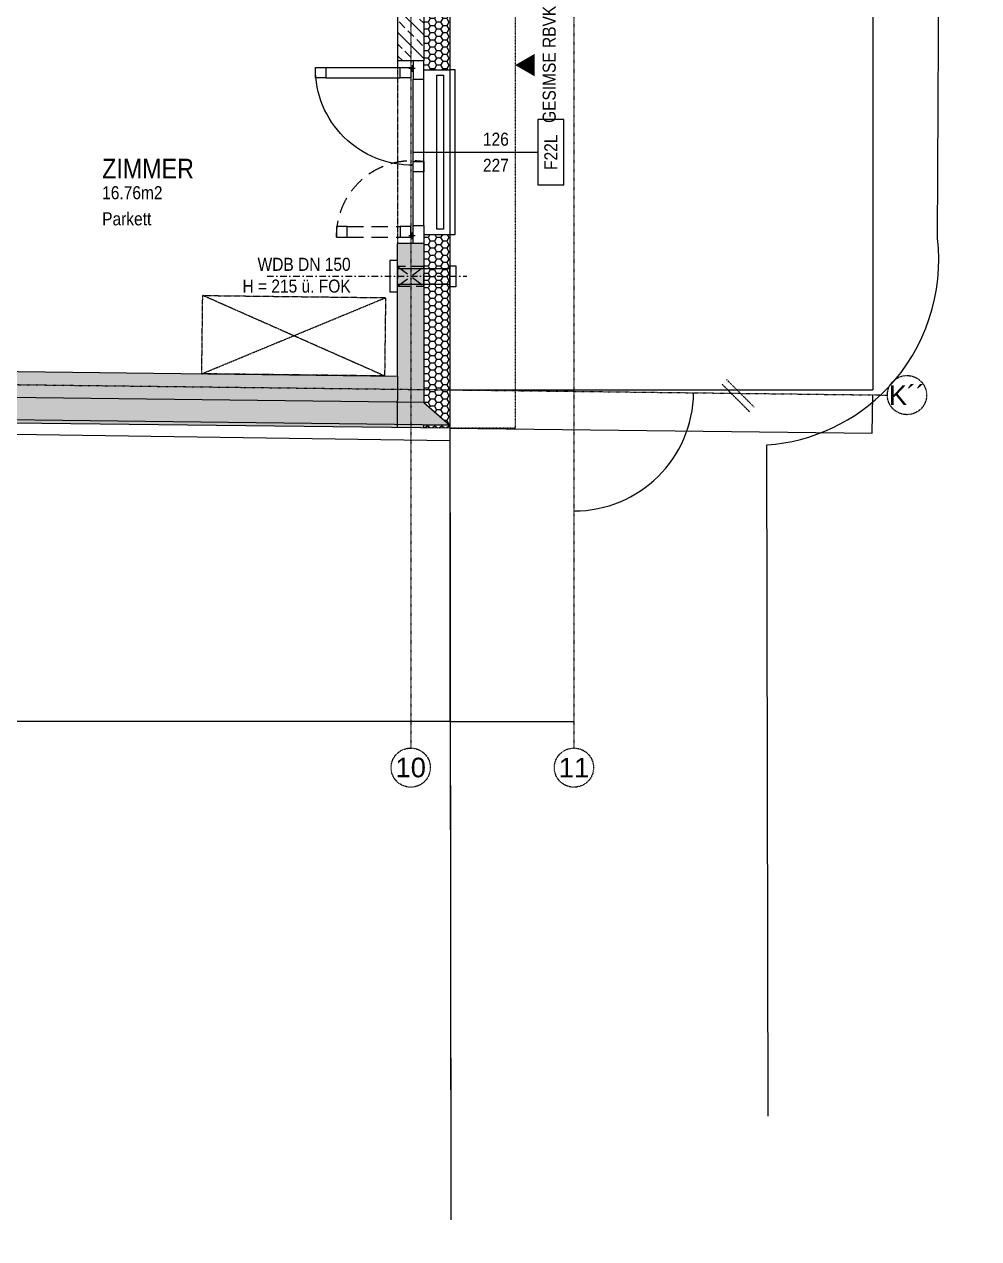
# Model space of a CAD drawing. Header units: millimetres. Extents: x -89828 to -25315, y -35442 to 69272.
# Drawn here: x -33053 to -25745, y -15653 to -6351 of the extents above; entities that cross this region are included whole.
import ezdxf
from ezdxf.enums import TextEntityAlignment as Align

# ---------------------------------------------------------------- set-up
doc = ezdxf.new("R2010")
doc.units = ezdxf.units.MM
doc.linetypes.add('HIDDEN2', pattern=[0.1875, 0.125, -0.0625])
doc.linetypes.add('STRICHPUNKT', pattern=[1, 0.5, -0.25, 0, -0.25])
for name, color, linetype in [('00-TXT---------M0', 8, 'Continuous'), ('01-BFL-G00-L04-M0', 10, 'Continuous'), ('01-SYM-G00-L04-M0', 8, 'Continuous'), ('01-TXT---------M0', 1, 'Continuous'), ('01-TXT---------PP', 1, 'Continuous'), ('01-TXT-G00-L04-M0', 1, 'Continuous'), ('02-ANS-G00-L04-M0', 8, 'Continuous'), ('02-AXO-G00-L04-M0', 8, 'STRICHPUNKT'), ('02-DIM-G00-L04-ACHSEN', 8, 'Continuous'), ('02-DIM-G00-L04-ROHBAU', 8, 'Continuous'), ('02-FIL-G00-L04-LILA', 223, 'Continuous'), ('02-FIL-G00-L04-STB', 8, 'Continuous'), ('02-HID-G00-L04-M0', 8, 'HIDDEN2'), ('02-TWA---------M0', 4, 'Continuous'), ('02-TWA-G00-L04-M0', 4, 'Continuous'), ('02-TWB-G00-L04-M0', 5, 'Continuous'), ('02-WDA---------M0', 8, 'Continuous'), ('02-WDA-G00-L04-M0', 8, 'Continuous'), ('04-HLP---------M0', 8, 'HIDDEN2'), ('04-STO---------M0', 1, 'Continuous'), ('04-SYM---------EP', 8, 'Continuous'), ('04-SYM-G00-L04-EP', 8, 'Continuous'), ('04-TXT---------EP', 8, 'Continuous'), ('04-TXT-G00-L04-M0', 8, 'Continuous'), ('04-TXT-G00-L04-POS', 8, 'Continuous'), ('05-SYM---------M0', 8, 'Continuous'), ('05-TXT---------PP', 8, 'Continuous'), ('07-SAN---------M0', 8, 'Continuous'), ('07-SAN-G00-L04-M0', 8, 'Continuous'), ('07_MOB-G00-L04-M0', 6, 'HIDDEN2'), ('09-SYM-G00-L04-GEHSTEIG', 8, 'Continuous'), ('09-VER-G00-L04-GRUNDSTÜCKSGRENZE', 161, 'Continuous')]:
    doc.layers.add(name, color=color, linetype=linetype)
doc.styles.add('ARIAL', font='arial.ttf', dxfattribs={"width": 0.85})
doc.styles.get("Standard").update_dxf_attribs({"font": 'arial.ttf'})
doc.dimstyles.new('pp chromy&schneider', dxfattribs={"dimscale": 0.005, "dimtxt": 25, "dimasz": 10, "dimexe": 0, "dimexo": 0, "dimgap": 5, "dimtad": 1, "dimdec": 1, "dimlfac": 100, "dimrnd": 0.1, "dimzin": 9, "dimdsep": 46, "dimtxsty": 'ARIAL', "dimblk": 'c&s kote', "dimcen": 0, "dimse1": 1, "dimse2": 1, "dimclrd": 8, "dimclrt": 8, "dimadec": 0, "dimazin": 0, "dimtfac": 0.75, "dimtdec": 1, "dimtix": 1, "dimtmove": 2, "dimatfit": 0, "dimldrblk": 'NONE', "dimfxl": 1, "dimtolj": 1, "dimlwd": -1, "dimarcsym": 0})
pattern_1 = [(90, (-114957.16, -39290.578), (-27.4963, 47.625), [31.75, -63.5]), (210, (-114957.16, -39290.578), (-27.49631, -47.624994), [31.75, -63.5]), (150, (-114957.16, -39290.578), (-54.99261, 6e-06), [-63.5, 31.75])]
pattern_2 = [(135, (-114957.16, -39290.58), (-89.80256, -89.80256), []), (135, (-114957.16, -39200.78), (-89.80256, -89.80256), [63.5, -31.75])]
pattern_3 = [(180, (42.84, 5709.422), (-47.625, -27.4963), [31.75, -63.5]), (300, (42.84, 5709.422), (47.624994, -27.49631), [31.75, -63.5]), (240, (42.84, 5709.422), (-6e-06, -54.99261), [-63.5, 31.75])]

# ---------------------------------------------------------------- blocks, each defined once
blk = doc.blocks.new('04-TXT')
blk.add_line((0, 0), (0.9529, 0))
at = {"layer": '04-TXT---------EP', "color": 8, "style": 'ARIAL', "width": 0.85}
blk.add_attdef('WIDTH', text='', height=0.1, dxfattribs=at).set_placement((0.6322, 0.05), align=Align.CENTER)
blk.add_attdef('HEIGHT', text='', height=0.1, dxfattribs=at).set_placement((0.6322, -0.05), align=Align.TOP_CENTER)
blk = doc.blocks.new('01-SQM')
at = {"layer": '01-TXT---------M0', "color": 1, "style": 'ARIAL', "width": 0.85}
blk.add_attdef('ROOM', (0, 0), '', height=0.15, dxfattribs=at)
blk.add_attdef('AREA', text='', height=0.1, dxfattribs=at).set_placement((0, -0.06), align=Align.TOP_LEFT)
at = {"layer": '01-TXT---------PP', "color": 1, "style": 'ARIAL', "width": 0.85}
blk.add_attdef('NR', text='', height=0.15, dxfattribs=at).set_placement((-0.1173, 0), align=Align.RIGHT)
blk.add_attdef('FLOOR', text='', height=0.1, dxfattribs=at).set_placement((0, -0.26), align=Align.TOP_LEFT)
blk = doc.blocks.new('FENSTER_140')
at = {"layer": '02-WDA---------M0'}
for points in [[(0.07, -0.2), (0.07, -0.4)], [(1.33, -0.2), (1.33, -0.4)]]:
    blk.add_lwpolyline(points, dxfattribs=at)
at = {"layer": '04-HLP---------M0', "linetype": 'Continuous'}
for points in [[(0.13, 0.55), (0.13, 0.63), (0.05, 0.63), (0.05, 0.55)], [(0.13, -0.1), (0.13, -0.02), (0.05, -0.02), (0.05, -0.1)]]:
    blk.add_lwpolyline(points, close=True, dxfattribs=at)
for points in [[(0.05, 0.55), (0.05, -0.02)], [(0.13, 0.55), (0.13, -0.02)]]:
    blk.add_lwpolyline(points, dxfattribs=at)
at = {"layer": '04-HLP---------M0'}
for points in [[(1.27, 0.3874), (1.27, 0.4674), (1.35, 0.4674), (1.35, 0.3874)], [(1.27, -0.1), (1.27, -0.02), (1.35, -0.02), (1.35, -0.1)]]:
    blk.add_lwpolyline(points, close=True, dxfattribs=at)
for points in [[(1.27, 0.3874), (1.27, -0.02)], [(1.35, 0.3874), (1.35, -0.02)], [(0.059, -0.135), (0.059, -0.085)], [(1.341, -0.135), (1.341, -0.085)], [(0.034, -0.11), (0.084, -0.11)], [(1.366, -0.11), (1.316, -0.11)]]:
    blk.add_lwpolyline(points, dxfattribs=at)
at = {"layer": '04-HLP---------M0', "linetype": 'Continuous'}
blk.add_arc((0.059, -0.11), 0.74, 359.09057, 90.46457, dxfattribs=at)
at = {"layer": '04-HLP---------M0'}
blk.add_arc((1.341, -0.11), 0.5775, 89.17818, 188.24632, dxfattribs=at)
at = {"layer": '04-STO---------M0'}
for points in [[(0.14, -0.2), (0, -0.2), (0, -0.12), (0.14, -0.12)], [(0.77, -0.2), (0.85, -0.2), (0.85, -0.12), (0.77, -0.12)], [(1.26, -0.2), (1.4, -0.2), (1.4, -0.12), (1.26, -0.12)]]:
    blk.add_lwpolyline(points, close=True, dxfattribs=at)
at = {"layer": '04-SYM---------EP'}
for p, q in [((1.26, -0.12), (0.14, -0.12)), ((1.26, -0.2), (0.14, -0.2))]:
    blk.add_line(p, q, dxfattribs=at)
blk = doc.blocks.new('WANDLÜFER')
at = {"layer": '02-TWA---------M0', "linetype": 'HIDDEN2', "ltscale": 0.75}
for points in [[(0.075, 0), (0.075, -0.2), (-0.075, -0.2), (-0.075, 0), (0.075, 0)], [(-0.075, 0), (0.075, -0.2)], [(0.075, 0), (-0.075, -0.2)]]:
    blk.add_lwpolyline(points, dxfattribs=at)
at = {"layer": '07-SAN---------M0', "linetype": 'STRICHPUNKT', "ltscale": 0.1}
blk.add_lwpolyline([(0, 1), (0, -0.53)], dxfattribs=at)
at = {"layer": '07-SAN---------M0'}
for points in [[(0, 0), (-0.12, 0), (-0.12, 0.06), (0.12, 0.06), (0.12, 0)], [(0.08, -0.4), (-0.08, -0.4), (-0.08, -0.445), (0.08, -0.445)]]:
    blk.add_lwpolyline(points, close=True, dxfattribs=at)
for points in [[(-0.06, 0), (-0.06, -0.4)], [(0.06, 0), (0.06, -0.4)]]:
    blk.add_lwpolyline(points, dxfattribs=at)
blk = doc.blocks.new('01-hk4')
blk.add_lwpolyline([(0, 0, 0, 0.270625, 0), (0, 0.234375, 0.270625, 0.270625, 0)], format="xyseb")
at = {"layer": '00-TXT---------M0', "color": 8, "style": 'ARIAL', "width": 0.85}
blk.add_attdef('HEIGHT', text='', height=0.1, dxfattribs=at).set_placement((0, 0.35), align=Align.CENTER)
blk = doc.blocks.new('c&s kote')
at = {"color": 8}
for p, q in [((0, -2), (0, 2)), ((0, 2), (0, -2)), ((-2, 0), (2, 0)), ((2, 0), (-2, 0))]:
    blk.add_line(p, q, dxfattribs=at)
blk.add_circle((0, 0), 0.5, dxfattribs=at)
blk = doc.blocks.new('*D355')
at = {"layer": '02-DIM-G00-L04-ACHSEN', "color": 8, "transparency": 16777216}
blk.add_line((-26560.7, -9482.7), (-26557.2, -9189.5), dxfattribs=at)
at = {"layer": '02-DIM-G00-L04-ACHSEN', "color": 0, "lineweight": -2, "transparency": 16777216}
blk.add_line((-29794.5, -9443.9), (-26560.7, -9482.7), dxfattribs=at)
at = {"layer": 'Defpoints', "color": 0, "transparency": 16777216}
for p in [(-29791, -9150.6), (-26557.2, -9189.4), (-29794.5, -9443.9)]:
    blk.add_point(p, dxfattribs=at)
at = {"layer": '02-DIM-G00-L04-ACHSEN', "color": 8, "transparency": 16777216, "xscale": 0.05, "yscale": 0.05, "zscale": 0.05}
for p, rotation in [((-26557.2, -9189.4), 89.31248364983749), ((-26560.7, -9482.7), 269.3124836498375)]:
    blk.add_blockref('c&s kote', p, dxfattribs=dict(at, rotation=rotation))
at = {"layer": '02-DIM-G00-L04-ACHSEN', "color": 8, "transparency": 16777216, "insert": (-26559, -9336.1), "char_height": 0.125, "attachment_point": 5, "rotation": 89.31248, "style": 'ARIAL'}
blk.add_mtext('\\A1;29332.2', dxfattribs=at)
blk = doc.blocks.new('_None')
blk = doc.blocks.new('*D356')
at = {"layer": '02-DIM-G00-L04-ACHSEN', "color": 8, "transparency": 16777216}
blk.add_line((-26557.2, -5175.6), (-26557.2, -9150.5), dxfattribs=at)
at = {"layer": 'Defpoints', "color": 0, "transparency": 16777216}
for p in [(-26444.5, -5175.6), (-29794.5, -9150.6), (-26557.2, -9150.6)]:
    blk.add_point(p, dxfattribs=at)
at = {"layer": '02-DIM-G00-L04-ACHSEN', "color": 8, "transparency": 16777216, "xscale": 0.05, "yscale": 0.05, "zscale": 0.05}
for p, rotation in [((-26557.2, -5175.6), 90), ((-26557.2, -9150.6), 270)]:
    blk.add_blockref('c&s kote', p, dxfattribs=dict(at, rotation=rotation))
at = {"layer": '02-DIM-G00-L04-ACHSEN', "color": 8, "transparency": 16777216, "insert": (-26557.3, -7163.1), "char_height": 0.125, "attachment_point": 5, "rotation": 90, "style": 'ARIAL'}
blk.add_mtext('\\A1;BEI GG 397498.1', dxfattribs=at)
blk = doc.blocks.new('*D357')
at = {"layer": '02-DIM-G00-L04-ACHSEN', "color": 8, "transparency": 16777216}
blk.add_arc((-28844.5, 20569.4), 378.3, 0.00757, 89.99243, dxfattribs=at)
at = {"layer": 'Defpoints', "color": 0, "transparency": 16777216}
for p in [(-28844.5, 23033.1), (-28517, 20758.5), (-60133.8, 20569.4), (-26444.5, 20569.4), (-28844.5, -11894.3)]:
    blk.add_point(p, dxfattribs=at)
at = {"layer": '02-DIM-G00-L04-ACHSEN', "color": 8, "transparency": 16777216, "xscale": 0.05, "yscale": 0.05, "zscale": 0.05}
for p, rotation in [((-28844.5, 20947.7), 179.9962131424511), ((-28466.3, 20569.4), 270.0037868588788)]:
    blk.add_blockref('c&s kote', p, dxfattribs=dict(at, rotation=rotation))
at = {"layer": '02-DIM-G00-L04-ACHSEN', "color": 8, "transparency": 16777216, "insert": (-28577, 20836.9), "char_height": 0.125, "attachment_point": 5, "rotation": 315, "style": 'ARIAL'}
blk.add_mtext('\\A1;90.00°', dxfattribs=at)
blk = doc.blocks.new('*D381')
at = {"layer": '02-DIM-G00-L04-ACHSEN', "color": 0, "lineweight": -2, "transparency": 16777216}
blk.add_line((-29794.5, -9443.9), (-29794.5, -11690.6), dxfattribs=at)
at = {"layer": '02-DIM-G00-L04-ACHSEN', "color": 8, "transparency": 16777216}
blk.add_line((-29794.6, -11690.6), (-30094.5, -11690.6), dxfattribs=at)
at = {"layer": 'Defpoints', "color": 0, "transparency": 16777216}
for p in [(-30094.5, -9443.9), (-29794.5, -9443.9), (-30094.5, -11690.6)]:
    blk.add_point(p, dxfattribs=at)
at = {"layer": '02-DIM-G00-L04-ACHSEN', "color": 8, "transparency": 16777216, "xscale": 0.05, "yscale": 0.05, "zscale": 0.05, "rotation": 180}
blk.add_blockref('c&s kote', (-30094.5, -11690.6), dxfattribs=at)
at = {"layer": '02-DIM-G00-L04-ACHSEN', "color": 8, "transparency": 16777216, "xscale": 0.05, "yscale": 0.05, "zscale": 0.05}
blk.add_blockref('c&s kote', (-29794.5, -11690.6), dxfattribs=at)
at = {"layer": '02-DIM-G00-L04-ACHSEN', "color": 8, "transparency": 16777216, "insert": (-29944.5, -11690.5), "char_height": 0.125, "attachment_point": 5, "style": 'ARIAL'}
blk.add_mtext('\\A1;29999.8', dxfattribs=at)
blk = doc.blocks.new('*D382')
at = {"layer": '02-DIM-G00-L04-ACHSEN', "color": 8, "transparency": 16777216}
blk.add_line((-30094.6, -11690.6), (-36094.5, -11690.6), dxfattribs=at)
at = {"layer": 'Defpoints', "color": 0, "transparency": 16777216}
for p in [(-30094.5, -9443.9), (-36094.5, -11690.6), (-36094.5, -11894.3)]:
    blk.add_point(p, dxfattribs=at)
at = {"layer": '02-DIM-G00-L04-ACHSEN', "color": 8, "transparency": 16777216, "xscale": 0.05, "yscale": 0.05, "zscale": 0.05, "rotation": 180}
blk.add_blockref('c&s kote', (-36094.5, -11690.6), dxfattribs=at)
at = {"layer": '02-DIM-G00-L04-ACHSEN', "color": 8, "transparency": 16777216, "xscale": 0.05, "yscale": 0.05, "zscale": 0.05}
blk.add_blockref('c&s kote', (-30094.5, -11690.6), dxfattribs=at)
at = {"layer": '02-DIM-G00-L04-ACHSEN', "color": 8, "transparency": 16777216, "insert": (-33094.5, -11690.5), "char_height": 0.125, "attachment_point": 5, "style": 'ARIAL'}
blk.add_mtext('\\A1;599999.8', dxfattribs=at)
blk = doc.blocks.new('*D392')
at = {"layer": '02-DIM-G00-L04-ACHSEN', "color": 8, "transparency": 16777216}
blk.add_line((-29794.5, -11690.6), (-28844.6, -11690.6), dxfattribs=at)
at = {"layer": 'Defpoints', "color": 0, "transparency": 16777216}
for p in [(-29794.5, -9443.9), (-28844.5, -11690.6), (-28844.5, -11894.3)]:
    blk.add_point(p, dxfattribs=at)
at = {"layer": '02-DIM-G00-L04-ACHSEN', "color": 8, "transparency": 16777216, "xscale": 0.05, "yscale": 0.05, "zscale": 0.05, "rotation": 180}
blk.add_blockref('c&s kote', (-29794.5, -11690.6), dxfattribs=at)
at = {"layer": '02-DIM-G00-L04-ACHSEN', "color": 8, "transparency": 16777216, "xscale": 0.05, "yscale": 0.05, "zscale": 0.05}
blk.add_blockref('c&s kote', (-28844.5, -11690.6), dxfattribs=at)
at = {"layer": '02-DIM-G00-L04-ACHSEN', "color": 8, "transparency": 16777216, "insert": (-29319.5, -11690.5), "char_height": 0.125, "attachment_point": 5, "style": 'ARIAL'}
blk.add_mtext('\\A1;95000.4', dxfattribs=at)
blk = doc.blocks.new('*D394')
at = {"layer": '02-DIM-G00-L04-ACHSEN', "color": 8, "transparency": 16777216}
blk.add_arc((-57014.5, -8823.9), 946.5, 179.31551, 269.99697, dxfattribs=at)
at = {"layer": 'Defpoints', "color": 0, "transparency": 16777216}
for p in [(-57014.5, 23033.1), (-60057.2, -8787.4), (-26444.5, -9190.8), (-57838, -9290.6), (-57014.5, -11894.3)]:
    blk.add_point(p, dxfattribs=at)
at = {"layer": '02-DIM-G00-L04-ACHSEN', "color": 8, "transparency": 16777216, "xscale": 0.05, "yscale": 0.05, "zscale": 0.05}
for p, rotation in [((-57961, -8812.6), 89.31399696882043), ((-57014.5, -9770.4), 359.9984866771429)]:
    blk.add_blockref('c&s kote', p, dxfattribs=dict(at, rotation=rotation))
at = {"layer": '02-DIM-G00-L04-ACHSEN', "color": 8, "transparency": 16777216, "insert": (-57687.8, -9489.1), "char_height": 0.125, "attachment_point": 5, "rotation": 314.65624, "style": 'ARIAL'}
blk.add_mtext('\\A1;90.69°', dxfattribs=at)
blk = doc.blocks.new('*D395')
at = {"layer": '02-DIM-G00-L04-ACHSEN', "color": 8, "transparency": 16777216}
blk.add_arc((-28844.5, -9162), 916.3, 270.00313, 359.30936, dxfattribs=at)
at = {"layer": 'Defpoints', "color": 0, "transparency": 16777216}
for p in [(-28844.5, 23033.1), (-60057.2, -8787.4), (-26444.5, -9190.8), (-28389.6, -9957.3), (-28844.5, -11894.3)]:
    blk.add_point(p, dxfattribs=at)
at = {"layer": '02-DIM-G00-L04-ACHSEN', "color": 8, "transparency": 16777216, "xscale": 0.05, "yscale": 0.05, "zscale": 0.05}
for p, rotation in [((-27928.3, -9173), 89.31092035926187), ((-28844.5, -10078.2), 180.001563286988)]:
    blk.add_blockref('c&s kote', p, dxfattribs=dict(at, rotation=rotation))
at = {"layer": '02-DIM-G00-L04-ACHSEN', "color": 8, "transparency": 16777216, "insert": (-28200.6, -9813.7), "char_height": 0.125, "attachment_point": 5, "rotation": 44.65624, "style": 'ARIAL'}
blk.add_mtext('\\A1;89.31°', dxfattribs=at)
blk = doc.blocks.new('türachse&qualität')
at = {"layer": '05-SYM---------M0'}
blk.add_line((-0.4, 0), (-0.4, 0), dxfattribs=at)
at = {"layer": '05-TXT---------PP'}
blk.add_lwpolyline([(-0.5, -0.25), (-0.5, 0.25), (-0.7, 0.25), (-0.7, -0.25)], close=True, dxfattribs=at)
at = {"layer": '05-TXT---------PP', "color": 8, "style": 'ARIAL', "text_generation_flag": 6, "width": 0.85}
blk.add_attdef('POS.NR.', text='', height=0.1, rotation=270, dxfattribs=at).set_placement((-0.6529, -0.0112), align=Align.TOP_CENTER)

msp = doc.modelspace()

# ---------------------------------------------------------------- hatches: boundary and pattern name
at = {"layer": '02-FIL-G00-L04-LILA', "true_color": 0x636466}
h = msp.add_hatch(dxfattribs=at)
h.set_pattern_fill('HONEY', color=251, scale=10, angle=197.04654128, style=0)
h.set_pattern_definition(pattern_3)
h.paths.add_polyline_path([(-29994.5294, -4790.5777), (-29994.5294, -4860.5777), (-29994.5294, -6630.5778), (-29994.5294, -6700.5778), (-29794.5294, -6700.5778), (-29794.5294, -4790.5777)])
h = msp.add_hatch(dxfattribs=at)
h.set_pattern_fill('HONEY', color=251, scale=10, angle=197.04654128, style=0)
h.set_pattern_definition(pattern_3)
h.paths.add_polyline_path([(-29794.5294, -7960.5778), (-29994.5294, -7960.5778), (-29994.5294, -8030.5778), (-29994.5294, -9248.1655), (-29794.5294, -9420.5777)])
h = msp.add_hatch(dxfattribs=at)
h.set_pattern_fill('HONEY', color=251, scale=10, angle=107.04654128, style=0)
h.set_pattern_definition([(90, (42.84, 5709.422), (-27.4963, 47.625), [31.75, -63.5]), (210, (42.84, 5709.422), (-27.49631, -47.624994), [31.75, -63.5]), (150, (42.84, 5709.422), (-54.99261, 6e-06), [-63.5, 31.75])])
h.paths.add_polyline_path([(-42094.5294, -9102.9655), (-42294.5294, -9270.5777), (-29794.5294, -9420.5777), (-29994.5294, -9248.1655)])
h = msp.add_hatch(dxfattribs=at)
h.set_pattern_fill('HONEY', color=251, scale=10, angle=197.04654128, style=0)
h.set_pattern_definition(pattern_1)
h.paths.add_polyline_path([(-29994.5334, -9441.6212), (-29994.5334, -9418.1777), (-40850.5285, -9287.9058), (-40850.5285, -9317.8264)])
h = msp.add_hatch(dxfattribs=at)
h.set_pattern_fill('HONEY', color=251, scale=10, angle=197.04654128, style=0)
h.set_pattern_definition(pattern_1)
h.paths.add_polyline_path([(-29794.5294, -9420.5777), (-29794.5334, -9443.9018), (-29994.5334, -9441.6212), (-29994.5334, -9418.1777)])
at = {"layer": '02-FIL-G00-L04-STB', "true_color": 0x636466}
h = msp.add_hatch(dxfattribs=at)
h.set_pattern_fill('ANSI33', color=251, scale=20, angle=197.04654128, style=0)
h.set_pattern_definition(pattern_2)
h.paths.add_polyline_path([(-29994.2564, -4860.5777), (-30074.2567, -4860.5777), (-30194.2567, -4860.5777), (-30194.5294, -6630.5777), (-29994.5294, -6630.5777)])
h = msp.add_hatch(dxfattribs=at)
h.set_pattern_fill('ANSI33', color=251, scale=20, angle=197.04654128, style=0)
h.set_pattern_definition(pattern_2)
h.paths.add_polyline_path([(-34554.5294, -6550.5778), (-34754.5294, -6550.5777), (-34754.5294, -8991.0311), (-41894.5294, -8905.3511), (-41894.5294, -7900.5777), (-42094.5294, -7900.5777), (-42094.5294, -9102.9655), (-29994.5294, -9248.1655), (-29994.5294, -8030.5778), (-30074.5294, -8030.5778), (-30074.5294, -8030.5777), (-30194.5294, -8030.5777), (-30194.5294, -9045.7511), (-34554.5294, -8993.4311)])

# ---------------------------------------------------------------- linework, layer by layer
at = {"layer": '01-BFL-G00-L04-M0', "color": 251, "linetype": 'HIDDEN2', "ltscale": 3, "true_color": 0x636466}
msp.add_lwpolyline([(-29494.2214, 54209.7417), (-29604.2077, 39059.9215), (-29791.1835, 21069.9026), (-29794.5334, -9443.9018), (-29787.122, -15508.9929)], dxfattribs=at)
at = {"layer": '02-ANS-G00-L04-M0', "color": 251, "true_color": 0x636466}
msp.add_lwpolyline([(-29894.2567, -7920.5777), (-29894.2567, -6740.5777), (-29844.2567, -6740.5777), (-29844.2567, -7920.5777)], close=True, dxfattribs=at)
msp.add_lwpolyline([(-29794.5294, -7960.5778), (-29754.5294, -7960.5778), (-29754.5294, -6700.5778), (-29794.5294, -6700.5778)], dxfattribs=at)
at = {"layer": '02-AXO-G00-L04-M0', "color": 251, "true_color": 0x636466}
for points in [[(-30094.531, 23033.1204), (-30094.531, -11894.3214)], [(-28844.5294, 23033.1204), (-28844.5294, -11894.3214)], [(-60057.1609, -8787.4067), (-26444.5294, -9190.7583)], [(-27500.2582, -9318.3018), (-27712.3902, -9106.1698)], [(-27500.2582, -9318.3018), (-27712.3902, -9106.1698)], [(-27464.9029, -9282.9465), (-27677.0349, -9070.8145)], [(-27464.9029, -9282.9465), (-27677.0349, -9070.8145)]]:
    msp.add_lwpolyline(points, dxfattribs=at)
for centre in [(-26294.5294, -9190.7583), (-30094.531, -12044.3214), (-28844.5294, -12044.3214)]:
    msp.add_circle(centre, 150, dxfattribs=at)
at = {"layer": '02-DIM-G00-L04-ACHSEN', "color": 251, "true_color": 0x636466}
msp.add_lwpolyline([(-29794.5334, -9150.5583), (-26557.1609, -9150.5583)], dxfattribs=at)
at = {"layer": '02-DIM-G00-L04-ROHBAU', "color": 251, "true_color": 0x636466}
msp.add_lwpolyline([(-30194.5294, -9045.7511), (-30198.9691, -9415.7245), (-30199.2378, -9439.2869)], dxfattribs=at)
at = {"layer": '02-FIL-G00-L04-LILA', "color": 251, "true_color": 0x636466}
msp.add_lwpolyline([(-29994.5294, -9248.1655), (-29794.5294, -9420.5777)], dxfattribs=at)
at = {"layer": '02-HID-G00-L04-M0', "color": 251, "ltscale": 0.5, "true_color": 0x636466}
for points in [[(-29294.5294, -80.5777), (-29294.5294, -9443.9019), (-29794.5308, -9443.9019)], [(-29794.5294, -6700.5778), (-29794.5294, -7960.5778)]]:
    msp.add_lwpolyline(points, dxfattribs=at)
at = {"layer": '02-HID-G00-L04-M0', "color": 251, "true_color": 0x636466}
msp.add_lwpolyline([(-30194.5294, -6630.5778), (-30194.5294, -8030.5777)], dxfattribs=at)
at = {"layer": '02-TWA-G00-L04-M0', "color": 251, "true_color": 0x636466}
for points in [[(-30194.5294, -4860.5777), (-30194.5294, -6630.5778)], [(-29994.5294, -4860.5777), (-29994.5294, -6630.5778)], [(-34554.5294, -6550.5778), (-34554.5294, -8993.4311), (-30194.5294, -9045.7511), (-30194.5294, -8030.5777)], [(-29994.4857, -6630.5778), (-30194.5294, -6630.5778)], [(-29994.5294, -8030.5777), (-29994.5294, -9248.1655), (-42094.5294, -9102.9655), (-42094.5294, -7900.5777)], [(-29994.5294, -8030.5777), (-30194.5294, -8030.5777)]]:
    msp.add_lwpolyline(points, dxfattribs=at)
at = {"layer": '02-TWB-G00-L04-M0', "color": 251, "true_color": 0x636466}
msp.add_lwpolyline([(-41074.4461, -15652.5176), (-41050.5285, -9375.4126), (-29795.4399, -9537.3199), (-29787.122, -15508.9929)], dxfattribs=at)
at = {"layer": '02-WDA-G00-L04-M0', "color": 251, "true_color": 0x636466}
for points in [[(-29794.5294, -2120.5777), (-29794.5294, -6700.5778)], [(-29794.5294, -7960.5778), (-29794.5294, -9420.5777)], [(-29794.5294, -9420.5777), (-42294.5294, -9270.5777)]]:
    msp.add_lwpolyline(points, dxfattribs=at)
msp.add_lwpolyline([(-29794.5294, -9420.5777), (-29794.5334, -9443.9018), (-29994.5334, -9441.6212), (-29994.5334, -9418.1777)], close=True, dxfattribs=at)
at = {"layer": '07_MOB-G00-L04-M0', "color": 251, "true_color": 0x636466}
msp.add_lwpolyline([(-31694.4214, -9027.7524), (-31687.2219, -8427.7956), (-30287.3227, -8444.5944), (-30294.5222, -9044.5512)], close=True, dxfattribs=at)
for points in [[(-31694.4214, -9027.7524), (-30287.3227, -8444.5944)], [(-30294.5222, -9044.5512), (-31687.2219, -8427.7956)]]:
    msp.add_lwpolyline(points, dxfattribs=at)
at = {"layer": '09-SYM-G00-L04-GEHSTEIG', "color": 251, "true_color": 0x636466}
msp.add_lwpolyline([(-27357.7598, -14713.7397), (-27368.2044, -9572.6761, 0.186744235), (-26442.7811, -9136.9468, 0.22427897), (-26061.7321, -7988.0692), (-26013.897, 1205.4531), (-25973.9599, 6446.2027), (-25973.9599, 6446.2027), (-25973.9599, 6446.2027), (-25916.5138, 13339.9043), (-25859.3193, 22188.7265), (-25859.3193, 22188.7265), (-25859.3193, 22188.7265), (-25785.4452, 35810.7392), (-25745.3783, 41926.049)], format="xyb", dxfattribs=at)
at = {"layer": '09-VER-G00-L04-GRUNDSTÜCKSGRENZE', "color": 251, "true_color": 0x636466}
msp.add_lwpolyline([(-29794.5334, -9443.9018), (-40957.6036, -9316.6054), (-57452.7981, -9113.1801), (-57360.3311, 20830.8382), (-84278.385, 20779.7671), (-84408.3801, 20780.4306), (-84325.8559, 36948.1189), (-84316.0948, 38860.4555), (-69322.3224, 38976.651), (-46959.5657, 39032.1927), (-47077.253, 20849.6952), (-46943.0344, 20850.6028), (-29794.5355, 20883.1383)], close=True, dxfattribs=at)

# ---------------------------------------------------------------- block references
at = {"layer": '01-SYM-G00-L04-M0', "color": 251, "true_color": 0x636466}
ref = msp.add_blockref('01-hk4', (-29294.5294, -6663.198), dxfattribs=dict(at, xscale=-640.0000004359814, yscale=640.0000004301467, zscale=640.0000004327273, rotation=269.999992120935))
ref.add_attrib('HEIGHT', 'GESIMSE RBVK', dxfattribs={"layer": '00-TXT---------M0', "color": 8, "extrusion": (0, 0, -1), "height": 100, "rotation": 90.00000787, "style": 'ARIAL', "text_generation_flag": 4, "width": 0.85}).set_placement((29084.2804, -6657.5174), align=Align.TOP_CENTER)
at = {"layer": '01-TXT-G00-L04-M0', "color": 251, "true_color": 0x636466, "xscale": 999.9999999999995, "yscale": 999.9999999999995, "zscale": 999.9999999999995, "rotation": 359.9999999933284}
msp.add_blockref('01-SQM', (-32457.1609, -7530.5777), dxfattribs=at).add_auto_attribs({'ROOM': 'ZIMMER', 'AREA': '16.76m2', 'FLOOR': 'Parkett'})
at = {"layer": '04-SYM-G00-L04-EP', "color": 251, "true_color": 0x636466, "xscale": -999.9999999999995, "yscale": 999.9999999999995, "zscale": 999.9999999999995, "rotation": 89.9999999966634}
msp.add_blockref('FENSTER_140', (-30194.5294, -6630.5778), dxfattribs=at)
at = {"layer": '04-TXT-G00-L04-M0', "color": 251, "true_color": 0x636466, "xscale": 999.9999999999995, "yscale": 999.9999999999995, "zscale": 999.9999999999995, "rotation": 359.9999999649804}
msp.add_blockref('04-TXT', (-30074.5294, -7330.5786), dxfattribs=at).add_auto_attribs({'WIDTH': '126', 'HEIGHT': '227'})
at = {"layer": '04-TXT-G00-L04-POS', "color": 251, "true_color": 0x636466}
ref = msp.add_blockref('türachse&qualität', (-29621.6034, -7330.5786), dxfattribs=dict(at, xscale=999.9999999999995, yscale=999.9999999999995, zscale=999.9999999999995, rotation=179.999996348115))
ref.add_attrib('POS.NR.', 'F22L', dxfattribs={"layer": '05-TXT---------PP', "color": 8, "height": 100, "rotation": 89.99999634, "style": 'ARIAL', "width": 0.85}).set_placement((-29021.6034, -7330.5786), align=Align.MIDDLE_CENTER)
at = {"layer": '07-SAN-G00-L04-M0', "color": 251, "true_color": 0x636466, "xscale": -999.9999999999995, "yscale": 999.9999999999995, "zscale": 999.9999999999995, "rotation": 89.99999998665827}
msp.add_blockref('WANDLÜFER', (-30194.4857, -8280.5777), dxfattribs=at)

# ---------------------------------------------------------------- texts
at = {"layer": '02-AXO-G00-L04-M0', "color": 251, "true_color": 0x636466, "insert": (-26294.5294, -9190.7583), "char_height": 150, "width": 303.3, "attachment_point": 5, "rotation": 0.0000037}
msp.add_mtext('{\\fArial|b0|i0|c0|p34;K´´}', dxfattribs=at)
at = {"layer": '02-AXO-G00-L04-M0', "color": 251, "true_color": 0x636466, "char_height": 150, "width": 303.3, "attachment_point": 5}
for s, insert in [('{\\fArial|b0|i0|c0|p34;10}', (-30094.531, -12044.3214)), ('{\\fArial|b0|i0|c0|p34;11}', (-28844.5294, -12044.3214))]:
    msp.add_mtext(s, dxfattribs=dict(at, insert=insert))
at = {"layer": '07-SAN-G00-L04-M0', "color": 251, "true_color": 0x636466, "insert": (-30554.531, -8273.0777), "char_height": 100, "width": 1538, "attachment_point": 6, "style": 'ARIAL'}
msp.add_mtext('WDB DN 150\\PH = 215 ü. FOK', dxfattribs=at)

# ---------------------------------------------------------------- dimensions: what is measured, and where the dimension line sits
at = {"layer": '02-DIM-G00-L04-ACHSEN', "color": 251, "true_color": 0x636466}
for base, line1, line2, picture, middle in [((-28516.9517, 20758.5481), ((-60133.7932, 20569.421), (-26444.5294, 20569.421)), ((-28844.5294, 23033.1204), (-28844.5294, -11894.3214)), '*D357', (-28577.0005, 20836.9499)), ((-57838.0019, -9290.6073), ((-57014.5294, 23033.1204), (-57014.5294, -11894.3214)), ((-60057.1609, -8787.4067), (-26444.5294, -9190.7583)), '*D394', (-57687.7624, -9489.121)), ((-28389.5714, -9957.2984), ((-28844.5294, 23033.1204), (-28844.5294, -11894.3214)), ((-60057.1609, -8787.4067), (-26444.5294, -9190.7583)), '*D395', (-28200.5893, -9813.6721))]:
    dim = msp.add_angular_dim_2l(base=base, line1=line1, line2=line2, dimstyle='pp chromy&schneider', override={"dimzin": 8, "dimadec": 2}, dxfattribs=at)
    dim.commit()
    dim.dimension.update_dxf_attribs({"geometry": picture, "text_midpoint": middle})
dim = msp.add_linear_dim(base=(-26557.1609, -9150.5583), p1=(-26444.5294, -5175.5777), p2=(-29794.5334, -9150.5583), angle=90, text='BEI GG <>', dimstyle='pp chromy&schneider', override={"dimzin": 8}, dxfattribs=at)
dim.commit()
dim.dimension.update_dxf_attribs({"geometry": '*D356', "text_midpoint": (-26557.2506, -7163.068)})
dim = msp.add_aligned_dim(p1=(-29794.5334, -9443.9018), p2=(-29791.0138, -9150.6005), distance=-3234.0857, dimstyle='pp chromy&schneider', override={"dimzin": 8, "dimse1": 0, "dimse2": 1}, dxfattribs=at)
dim.commit()
dim.dimension.update_dxf_attribs({"geometry": '*D355', "text_midpoint": (-26559.0096, -9336.0563)})
for base, p1, p2, override, picture, middle in [((-36094.5294, -11690.5777), (-30094.531, -9443.9018), (-36094.5294, -11894.3214), {"dimzin": 8}, '*D382', (-33094.5302, -11690.4889)), ((-30094.531, -11690.5777), (-29794.5334, -9443.9018), (-30094.531, -9443.9018), {"dimzin": 8, "dimse1": 0}, '*D381', (-29944.5322, -11690.4889)), ((-28844.5294, -11690.5777), (-29794.5334, -9443.9018), (-28844.5294, -11894.3214), {"dimzin": 8}, '*D392', (-29319.5314, -11690.4889))]:
    dim = msp.add_linear_dim(base=base, p1=p1, p2=p2, dimstyle='pp chromy&schneider', override=override, dxfattribs=at)
    dim.commit()
    dim.dimension.update_dxf_attribs({"geometry": picture, "text_midpoint": middle})

doc.saveas('drawing.dxf')
